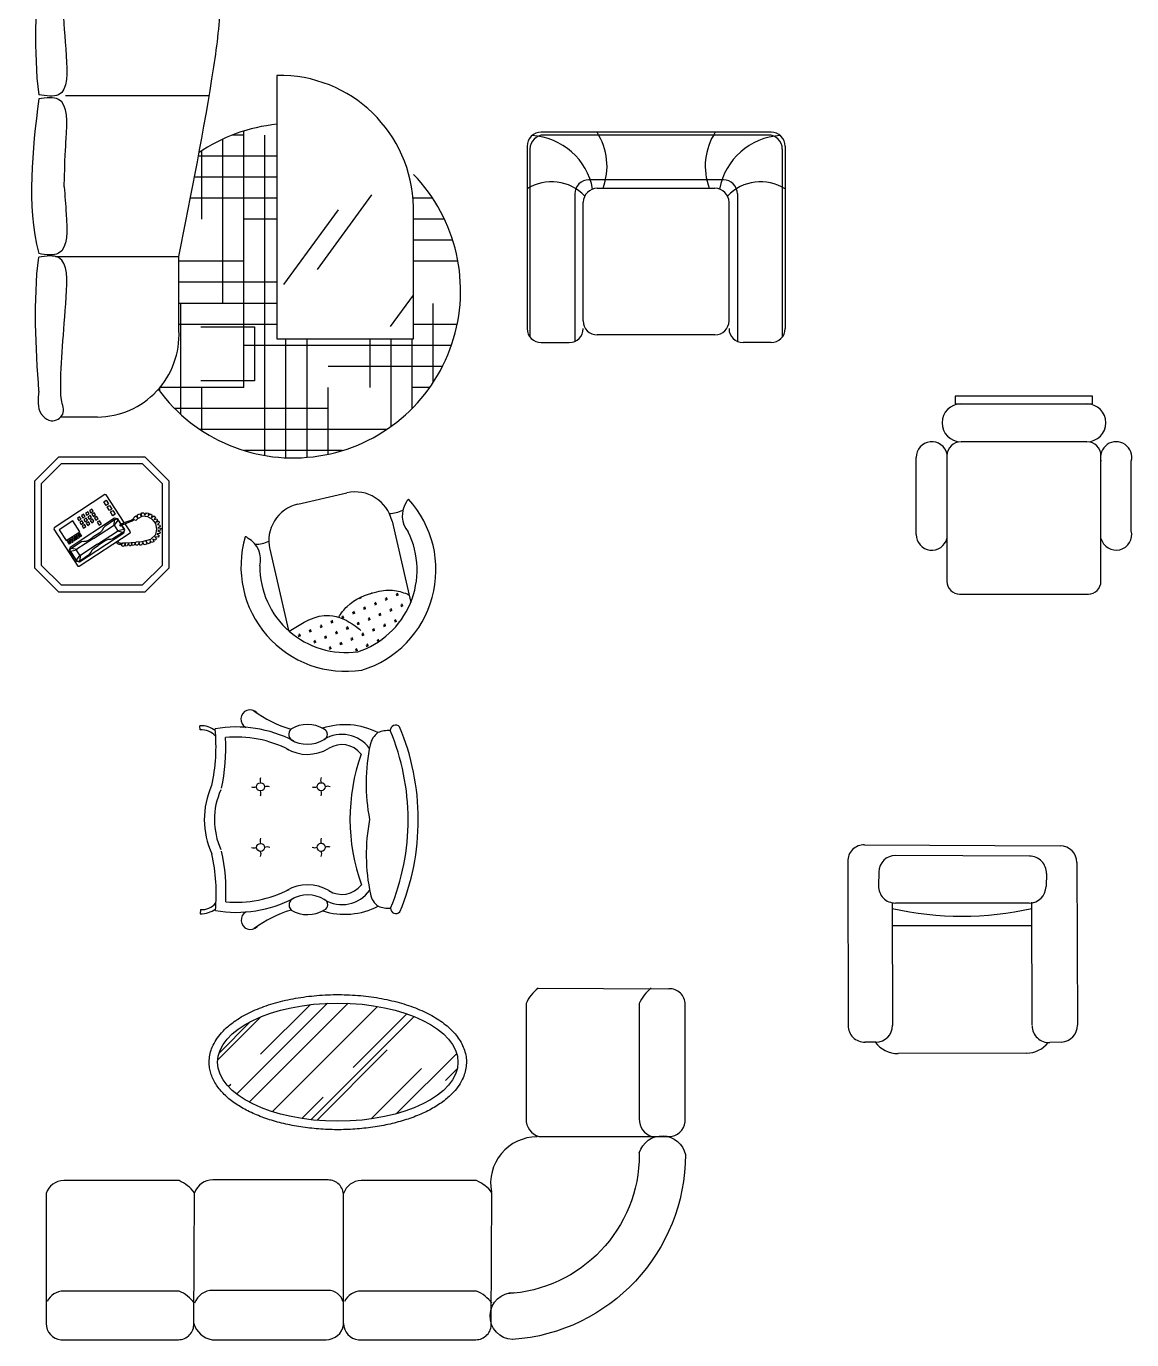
# Model space of a CAD drawing. Header units: inches. Extents: x -0.4 to 42.1, y 14 to 38.8.
# Drawn here: x 28.531 to 32.472, y 27.901 to 32.583 of the extents above; entities that cross this region are included whole.
import ezdxf

# ---------------------------------------------------------------- set-up
doc = ezdxf.new("R2010")
doc.units = ezdxf.units.IN
doc.header["$MEASUREMENT"] = 0
for name, color, linetype in [('02', 2, 'Continuous'), ('1', 1, 'Continuous'), ('4', 4, 'Continuous'), ('8', 8, 'Continuous')]:
    doc.layers.add(name, color=color, linetype=linetype)

msp = doc.modelspace()

# ---------------------------------------------------------------- hatches: boundary and pattern name
at = {"layer": '8'}
h = msp.add_hatch(dxfattribs=at)
h.set_pattern_fill('AR-RROOF', color=256, scale=0.2, angle=45, style=0)
h.set_pattern_definition([(45, (13.24522, 8.1414), (0.1697056, 0.4525483), [3, -0.4, 1, -0.2]), (45, (13.3626, 8.4002), (-0.3295118, 0.046669), [0.6, -0.066, 1.2, -0.15]), (45, (13.19572, 8.33231), (0.64063874, 0.83014336), [1.6, -0.28, 0.8, -0.2])])
edge = h.paths.add_edge_path()
edge.add_ellipse((29.6415, 28.8901), major_axis=(-0.4285, 0), ratio=0.491935, start_angle=0, end_angle=360)

# ---------------------------------------------------------------- linework, layer by layer
at = {"layer": '02'}
for p, q in [((29.4245, 32.4082), (29.4245, 31.4683)), ((29.4412, 32.4082), (29.4245, 32.4082)), ((28.6702, 32.3361), (29.1832, 32.3361)), ((29.2318, 31.5954), (29.2318, 32.181)), ((29.3068, 32.1954), (29.2656, 32.1954)), ((29.3068, 31.2954), (29.3068, 32.2099)), ((29.3818, 31.053), (29.3818, 32.1954)), ((31.1862, 32.2055), (30.3666, 32.2055)), ((31.1762, 32.1955), (30.3766, 32.1955)), ((29.1568, 31.8954), (29.1568, 32.1393)), ((30.3166, 32.1555), (30.3166, 31.5055)), ((30.3266, 32.1455), (30.3266, 31.4755)), ((31.2262, 32.1455), (31.2262, 31.4755)), ((31.2362, 32.1555), (31.2362, 31.5055)), ((29.4245, 32.1204), (29.1449, 32.1204)), ((29.4245, 32.0454), (29.1308, 32.0454)), ((31.0162, 32.0355), (30.5366, 32.0355)), ((30.4866, 31.9855), (30.4866, 31.4597)), ((30.5662, 32.0055), (30.9862, 32.0055)), ((31.0662, 31.9855), (31.0662, 31.4597)), ((29.4245, 31.9704), (29.1163, 31.9704)), ((29.5687, 31.7163), (29.7632, 31.9818)), ((29.9796, 31.9704), (29.9112, 31.9704)), ((29.9112, 31.4683), (29.9112, 31.9382)), ((30.5162, 31.5329), (30.5162, 31.9555)), ((31.0362, 31.5329), (31.0362, 31.9555)), ((29.4245, 31.8954), (29.3068, 31.8954)), ((29.4494, 31.6631), (29.6439, 31.9287)), ((30.022, 31.8954), (29.9112, 31.8954)), ((30.0514, 31.8204), (29.9112, 31.8204)), ((28.6352, 31.7622), (29.0751, 31.7622)), ((29.0751, 31.4982), (29.0751, 31.7622)), ((29.3068, 31.7454), (29.0751, 31.7454)), ((30.0699, 31.7454), (29.9112, 31.7454)), ((29.4245, 31.6704), (29.0751, 31.6704)), ((29.8295, 31.5127), (29.9112, 31.6243)), ((29.4245, 31.5954), (29.0751, 31.5954)), ((29.0818, 31.1996), (29.0818, 31.5954)), ((29.9818, 31.3138), (29.9818, 31.5954)), ((29.4245, 31.5204), (29.0751, 31.5204)), ((30.0671, 31.5204), (29.9112, 31.5204)), ((29.1527, 31.5116), (29.3447, 31.5116)), ((29.3447, 31.5116), (29.3447, 31.3196)), ((29.4245, 31.4683), (29.9112, 31.4683)), ((29.4568, 31.0449), (29.4568, 31.4683)), ((29.5318, 31.0463), (29.5318, 31.4683)), ((29.7568, 31.2954), (29.7568, 31.4683)), ((29.8318, 31.1569), (29.8318, 31.4683)), ((29.9068, 31.2211), (29.9068, 31.4683)), ((30.9862, 31.4829), (30.5662, 31.4829)), ((30.0465, 31.4454), (29.3068, 31.4454)), ((30.3666, 31.4555), (30.4666, 31.4555)), ((31.1862, 31.4555), (31.0862, 31.4555)), ((30.0146, 31.3704), (29.6068, 31.3704)), ((29.0068, 31.282), (29.0068, 31.2949)), ((29.3068, 31.2954), (29.0072, 31.2954)), ((29.3447, 31.3196), (29.1527, 31.3196)), ((29.1568, 31.1415), (29.1568, 31.2954)), ((29.6068, 31.0573), (29.6068, 31.2954)), ((29.9693, 31.2954), (29.9068, 31.2954)), ((28.6539, 31.1902), (28.7848, 31.1902)), ((29.6068, 31.2204), (29.0601, 31.2204)), ((29.8153, 31.1454), (29.151, 31.1454)), ((28.6457, 31.0473), (28.5604, 30.962)), ((28.9552, 31.0473), (28.6457, 31.0473)), ((28.9552, 31.0473), (29.0404, 30.962)), ((29.6576, 31.0704), (29.3086, 31.0704)), ((28.6556, 31.0233), (28.5844, 30.9521)), ((28.9452, 31.0233), (28.6556, 31.0233)), ((28.9452, 31.0233), (29.0164, 30.9521)), ((28.5604, 30.962), (28.5604, 30.6525)), ((29.0404, 30.6525), (29.0404, 30.962)), ((28.5844, 30.9521), (28.5844, 30.6625)), ((29.0164, 30.6625), (29.0164, 30.9521)), ((29.4996, 30.8795), (29.6736, 30.9196)), ((29.8348, 30.8188), (29.9015, 30.5292)), ((29.3988, 30.7184), (29.4655, 30.4288)), ((28.6457, 30.5673), (28.5604, 30.6525)), ((28.6556, 30.5913), (28.5844, 30.6625)), ((28.9452, 30.5913), (29.0164, 30.6625)), ((28.9552, 30.5673), (29.0404, 30.6525)), ((28.6556, 30.5913), (28.9452, 30.5913)), ((28.6457, 30.5673), (28.9552, 30.5673)), ((29.7244, 30.5454), (29.7171, 30.5424)), ((29.7244, 30.5454), (29.721, 30.5468)), ((29.7244, 30.5454), (29.7233, 30.5479)), ((29.7631, 30.5616), (29.7558, 30.5585)), ((29.7631, 30.5616), (29.7615, 30.5622)), ((29.7631, 30.5616), (29.7627, 30.5626)), ((29.818, 30.539), (29.8108, 30.542)), ((29.818, 30.539), (29.8108, 30.536)), ((29.818, 30.539), (29.815, 30.5463)), ((29.8568, 30.5552), (29.8495, 30.5582)), ((29.8568, 30.5552), (29.8495, 30.5521)), ((29.8568, 30.5552), (29.8538, 30.5624)), ((29.7018, 30.4905), (29.6945, 30.4935)), ((29.7018, 30.4905), (29.6945, 30.4874)), ((29.7018, 30.4905), (29.6987, 30.4977)), ((29.7405, 30.5066), (29.7332, 30.5096)), ((29.7405, 30.5066), (29.7333, 30.5036)), ((29.7405, 30.5066), (29.7375, 30.5139)), ((29.7793, 30.5228), (29.772, 30.5258)), ((29.7793, 30.5228), (29.772, 30.5198)), ((29.7793, 30.5228), (29.7763, 30.5301)), ((29.7955, 30.4841), (29.7882, 30.4871)), ((29.7955, 30.4841), (29.7924, 30.4913)), ((29.8342, 30.5002), (29.8269, 30.5032)), ((29.8342, 30.5002), (29.827, 30.4972)), ((29.8342, 30.5002), (29.8312, 30.5075)), ((29.873, 30.5164), (29.8657, 30.5194)), ((29.873, 30.5164), (29.8657, 30.5134)), ((29.873, 30.5164), (29.87, 30.5237)), ((29.5855, 30.4419), (29.5782, 30.4449)), ((29.5855, 30.4419), (29.5782, 30.4389)), ((29.5855, 30.4419), (29.5825, 30.4492)), ((29.6243, 30.4581), (29.617, 30.4611)), ((29.6243, 30.4581), (29.617, 30.4551)), ((29.6243, 30.4581), (29.6212, 30.4654)), ((29.663, 30.4743), (29.6557, 30.4773)), ((29.663, 30.4743), (29.6557, 30.4713)), ((29.663, 30.4743), (29.66, 30.4816)), ((29.6792, 30.4355), (29.6719, 30.4385)), ((29.6792, 30.4355), (29.6762, 30.4428)), ((29.7179, 30.4517), (29.7107, 30.4547)), ((29.7179, 30.4517), (29.7107, 30.4487)), ((29.7179, 30.4517), (29.7149, 30.459)), ((29.7567, 30.4679), (29.7494, 30.4709)), ((29.7567, 30.4679), (29.7494, 30.4649)), ((29.7567, 30.4679), (29.7537, 30.4752)), ((29.7955, 30.4841), (29.7882, 30.481)), ((29.8116, 30.4453), (29.8044, 30.4483)), ((29.8116, 30.4453), (29.8044, 30.4423)), ((29.8116, 30.4453), (29.8086, 30.4526)), ((29.8504, 30.4615), (29.8431, 30.4645)), ((29.8504, 30.4615), (29.8431, 30.4584)), ((29.8504, 30.4615), (29.8474, 30.4688)), ((29.508, 30.4096), (29.5007, 30.4126)), ((29.508, 30.4096), (29.5007, 30.4065)), ((29.508, 30.4096), (29.5049, 30.4168)), ((29.5467, 30.4258), (29.5395, 30.4287)), ((29.5467, 30.4258), (29.5395, 30.4227)), ((29.5467, 30.4258), (29.5437, 30.433)), ((29.5629, 30.387), (29.5599, 30.3943)), ((29.6017, 30.4032), (29.5944, 30.4062)), ((29.6017, 30.4032), (29.5944, 30.4001)), ((29.6017, 30.4032), (29.5986, 30.4104)), ((29.6404, 30.4194), (29.6331, 30.4223)), ((29.6404, 30.4194), (29.6332, 30.4163)), ((29.6404, 30.4194), (29.6374, 30.4266)), ((29.6792, 30.4355), (29.6719, 30.4325)), ((29.6954, 30.3968), (29.6881, 30.3998)), ((29.6954, 30.3968), (29.6881, 30.3937)), ((29.6954, 30.3968), (29.6923, 30.404)), ((29.7341, 30.4129), (29.7268, 30.4159)), ((29.7341, 30.4129), (29.7269, 30.4099)), ((29.7341, 30.4129), (29.7311, 30.4202)), ((29.7729, 30.4291), (29.7656, 30.4321)), ((29.7729, 30.4291), (29.7656, 30.4261)), ((29.7729, 30.4291), (29.7699, 30.4364)), ((29.7886, 30.3906), (29.7818, 30.3934)), ((29.7889, 30.3908), (29.786, 30.3976)), ((29.5629, 30.387), (29.5556, 30.39)), ((29.5629, 30.387), (29.5556, 30.384)), ((29.6178, 30.3644), (29.6106, 30.3674)), ((29.6178, 30.3644), (29.6106, 30.3614)), ((29.6178, 30.3644), (29.6148, 30.3717)), ((29.6566, 30.3806), (29.6493, 30.3836)), ((29.6566, 30.3806), (29.6493, 30.3776)), ((29.6566, 30.3806), (29.6536, 30.3879)), ((29.7115, 30.358), (29.7043, 30.361)), ((29.7115, 30.358), (29.7043, 30.355)), ((29.7115, 30.358), (29.7085, 30.3653)), ((29.7503, 30.3742), (29.743, 30.3772)), ((29.7503, 30.3742), (29.743, 30.3712)), ((29.7503, 30.3742), (29.7473, 30.3815)), ((29.787, 30.3895), (29.7818, 30.3873)), ((29.1508, 30.0749), (29.15, 30.0893)), ((31.5196, 29.6653), (32.2172, 29.6614)), ((31.4593, 29.6052), (31.4607, 29.021)), ((32.1081, 29.6243), (31.6304, 29.6268)), ((32.2768, 29.6016), (32.2787, 29.0219)), ((31.5701, 29.5679), (31.5692, 29.5185)), ((32.1677, 29.5628), (32.1666, 29.516)), ((31.618, 29.4574), (31.6195, 29.0205)), ((32.1066, 29.4574), (31.6292, 29.4574)), ((32.1171, 29.0225), (32.1156, 29.46)), ((29.1519, 29.4338), (29.1511, 29.4194)), ((32.1159, 29.3765), (31.6183, 29.3764)), ((30.3559, 29.154), (30.8222, 29.1516)), ((30.3126, 29.0987), (30.3126, 28.6875)), ((30.7157, 29.0987), (30.7157, 28.6875)), ((30.8799, 28.6778), (30.8799, 29.0963)), ((31.5598, 28.9614), (31.521, 28.9611)), ((32.2214, 28.9618), (32.1797, 28.9599)), ((32.0971, 28.9225), (31.6389, 28.9205)), ((30.3583, 28.6249), (30.8222, 28.6249)), ((29.1283, 27.9582), (29.1307, 28.4245))]:
    msp.add_line(p, q, dxfattribs=at)
for points in [[(30.3522, 28.6238, 0.469502), (30.1892, 28.4274, -1.204519)], [(30.7165, 28.5671, -0.77294), (30.8806, 28.5609, -1)], [(30.7165, 28.5671), (30.7165, 28.5615, -0.399385), (30.2441, 28.0644)], [(30.8806, 28.5609, -0.393715), (30.2648, 27.9013)], [(29.6622, 28.4149, 0.414362), (29.6069, 28.4701), (29.1957, 28.4701, 0.316456), (29.1307, 28.4245, 0.132391), (29.0754, 28.4677), (28.6642, 28.4677, 0.326313), (28.6017, 28.4221), (28.6017, 27.9582, 0.389129), (28.6546, 27.9005), (29.073, 27.9005, 0.426582), (29.1283, 27.9582, 0.287811), (29.1932, 27.9005), (29.5997, 27.9005, 0.366167), (29.6622, 27.9534), (29.6621, 28.4221)], [(30.1911, 28.4245, 0.132391), (30.1358, 28.4677), (29.7246, 28.4677, 0.326313), (29.6621, 28.4221)], [(29.6069, 28.0764), (29.1957, 28.0764, 0.316456), (29.1307, 28.0307, 0.132391), (29.0754, 28.074), (28.6642, 28.074, 0.287096), (28.6052, 28.037)], [(29.6598, 28.037, 0.331063), (29.6069, 28.0764)], [(30.1911, 28.0307, 0.132391), (30.1358, 28.074), (29.7246, 28.074, 0.287096), (29.6656, 28.037)], [(30.2651, 27.9013, -1), (30.271, 28.0689, 1)], [(29.6621, 27.9582, 0.389129), (29.715, 27.9005), (30.1334, 27.9005, 0.426582), (30.1887, 27.9582, 0.287811)]]:
    msp.add_lwpolyline(points, format="xyb", dxfattribs=at)
msp.add_lwpolyline([(30.1887, 27.9582), (30.1911, 28.4245)], dxfattribs=at)
for centre in [(29.366, 29.8717), (29.582, 29.8721), (29.3663, 29.6557), (29.5823, 29.6561)]:
    msp.add_circle(centre, 0.0144, dxfattribs=at)
for centre, radius, start, end in [((29.4329, 31.9299), 0.4784, 1.0012, 91.0012), ((29.4831, 31.6404), 0.5961, 95.6437, 124.4828), ((30.3666, 32.1555), 0.05, 90, 180), ((30.3766, 32.1455), 0.05, 90, 180), ((30.3215, 31.9614), 0.2321, 10.2342, 86.9702), ((30.3776, 32.0843), 0.2237, 339.3884, 32.8144), ((31.1752, 32.0843), 0.2237, 147.1856, 200.6116), ((31.2313, 31.9614), 0.2321, 93.0298, 169.7658), ((31.1762, 32.1455), 0.05, 0, 90), ((31.1862, 32.1555), 0.05, 0, 90), ((29.4831, 31.6404), 0.5961, 216.1297, 44.1068), ((30.5366, 31.9855), 0.05, 90, 180), ((31.0162, 31.9855), 0.05, 0, 90), ((30.4037, 31.8666), 0.1623, 43.2933, 122.4893), ((30.5666, 31.9555), 0.05, 90, 180), ((30.9862, 31.9555), 0.05, 0, 90), ((31.149, 31.8666), 0.1623, 57.5107, 136.7067), ((30.5662, 31.5329), 0.05, 180, 270), ((30.9862, 31.5329), 0.05, 270, 0), ((28.7821, 31.4835), 0.2934, 270.5178, 2.8622), ((30.3666, 31.5055), 0.05, 180, 270), ((30.4666, 31.5055), 0.05, 270, 0), ((31.0862, 31.5055), 0.05, 180, 270), ((31.1862, 31.5055), 0.05, 270, 0), ((29.7038, 30.7886), 0.1344, 12.9718, 102.9718), ((29.5297, 30.7485), 0.1344, 102.9718, 192.9718), ((29.6175, 30.6451), 0.3739, 287.1092, 42.4352), ((29.9577, 30.838), 0.0866, 145.0993, 221.2909), ((29.9053, 30.8819), 0.0195, 127.1957, 162.9807), ((29.8219, 30.9664), 0.1203, 271.5899, 295.3031), ((29.6175, 30.6451), 0.3067, 288.0178, 26.2619), ((29.6701, 30.6573), 0.3739, 163.5084, 278.8345), ((29.3077, 30.7443), 0.0195, 42.9629, 78.7479), ((29.2798, 30.6819), 0.0866, 344.6527, 60.8443), ((29.3458, 30.8567), 0.1203, 270.6405, 294.3538), ((29.6701, 30.6573), 0.3067, 179.6817, 277.9259), ((29.3287, 30.1131), 0.033, 42.8936, 242.9231), ((29.5911, 30.4765), 0.416, 233.2765, 253.633), ((29.1546, 30.0079), 0.0815, 52.1583, 93.2399), ((29.1546, 30.0079), 0.0671, 41.4046, 93.2399), ((28.555, 30.0157), 0.6523, 347.6241, 5.5149), ((29.2802, 29.6408), 0.4442, 62.7301, 99.8374), ((29.492, 30.0596), 0.0253, 135.4972, 251.111), ((29.533, 29.9806), 0.1134, 58.4072, 121.4091), ((29.6665, 29.8326), 0.2606, 63.0564, 107.8445), ((29.5848, 30.0587), 0.0199, 292.7493, 67.4457), ((29.8275, 30.0071), 0.072, 126.5991, 168.1169), ((29.8211, 29.9777), 0.0945, 85.4975, 112.7683), ((29.8478, 30.0724), 0.0192, 42.6016, 181.2683), ((29.0768, 29.7565), 0.8153, 359.9378, 22.7661), ((29.0769, 29.7565), 0.8512, 359.9443, 22.7324), ((28.5565, 30.0091), 0.6855, 347.9791, 3.1749), ((29.2802, 29.6408), 0.4082, 62.7301, 95.5324), ((29.5327, 30.1369), 0.1134, 238.7858, 301.7877), ((29.6561, 29.9375), 0.1209, 35.6967, 121.7433), ((29.6561, 29.9363), 0.0861, 37.1005, 123.3821), ((30.4179, 29.8829), 0.6754, 168.1169, 190.88), ((29.5327, 30.1359), 0.1484, 239.9511, 300.6076), ((30.3799, 29.7564), 0.6949, 160.5143, 199.6807), ((29.4597, 29.7549), 0.2941, 155.6889, 204.5061), ((29.3898, 29.8951), 0.0255, 159.4126, 200.7823), ((29.6058, 29.8955), 0.0255, 159.4126, 200.7823), ((29.4597, 29.7549), 0.2581, 155.6889, 204.5061), ((29.3425, 29.8955), 0.0255, 249.4126, 290.7823), ((29.3422, 29.8482), 0.0255, 339.4126, 20.7823), ((29.3894, 29.8479), 0.0255, 69.4126, 110.7823), ((29.5585, 29.8959), 0.0255, 249.4126, 290.7823), ((29.5582, 29.8486), 0.0255, 339.4126, 20.7823), ((29.6054, 29.8483), 0.0255, 69.4126, 110.7823), ((30.4183, 29.6302), 0.6754, 169.3149, 192.078), ((29.0768, 29.752), 0.8153, 337.4289, 0.2571), ((29.0769, 29.7519), 0.8512, 337.4626, 0.2506), ((29.6061, 29.6795), 0.0255, 159.4126, 200.7823), ((28.5573, 29.4976), 0.6855, 357.02, 12.2158), ((29.3429, 29.6795), 0.0255, 249.4126, 290.7823), ((29.3901, 29.6791), 0.0255, 159.4126, 200.7823), ((29.3425, 29.6322), 0.0255, 339.4126, 20.7823), ((29.3898, 29.6319), 0.0255, 69.4126, 110.7823), ((29.5589, 29.6799), 0.0255, 249.4126, 290.7823), ((29.5585, 29.6326), 0.0255, 339.4126, 20.7823), ((29.6058, 29.6323), 0.0255, 69.4126, 110.7823), ((31.5193, 29.6053), 0.06, 89.6806, 180.1355), ((32.2168, 29.6014), 0.06, 0.1894, 89.6806), ((28.5559, 29.4909), 0.6523, 354.68, 12.5708), ((31.6301, 29.5668), 0.06, 89.6983, 178.945), ((32.1077, 29.5643), 0.06, 358.6273, 89.6983), ((29.2799, 29.8684), 0.4082, 264.6625, 297.4649), ((29.534, 29.3741), 0.1484, 59.5873, 120.2438), ((29.6567, 29.5729), 0.1209, 238.4517, 324.4983), ((29.6567, 29.5741), 0.0861, 236.8128, 323.0944), ((31.6292, 29.5174), 0.06, 178.945, 270.0062), ((32.1066, 29.5174), 0.06, 270.0062, 358.6273), ((29.1555, 29.5008), 0.0671, 266.955, 318.7904), ((29.2799, 29.8684), 0.4442, 260.3576, 297.4649), ((29.493, 29.4503), 0.0253, 109.0839, 224.6977), ((29.534, 29.3731), 0.1134, 58.4072, 121.4091), ((29.5858, 29.4514), 0.0199, 292.7493, 67.4457), ((29.8283, 29.5039), 0.072, 192.078, 233.5958), ((29.1555, 29.5008), 0.0815, 266.955, 308.0366), ((29.3299, 29.3962), 0.033, 117.2719, 317.3013), ((29.5936, 29.0337), 0.416, 106.5619, 126.9184), ((29.5338, 29.5294), 0.1134, 238.7858, 301.7877), ((29.6667, 29.6779), 0.2606, 252.3504, 297.1386), ((29.8219, 29.5332), 0.0945, 247.4266, 274.6974), ((29.8488, 29.4387), 0.0192, 178.9267, 317.5933), ((31.8659, 30.5431), 1.1326, 257.363, 282.7437), ((30.4369, 29.0461), 0.1349, 126.8838, 157.0502), ((30.8399, 29.0461), 0.1349, 126.8838, 157.0502), ((30.8245, 29.0963), 0.0554, 0, 92.4088), ((31.5207, 29.0211), 0.06, 180.1355, 270.3481), ((31.5595, 29.0213), 0.06, 270.3481, 0.1907), ((32.1771, 29.0199), 0.06, 180.1873, 272.5326), ((32.2187, 29.0217), 0.06, 272.5326, 0.1894), ((31.6384, 29.0205), 0.1, 216.2551, 270.2505), ((32.0966, 29.0225), 0.1, 270.2505, 321.2675), ((30.3783, 28.6875), 0.0656, 180, 252.2888), ((30.7813, 28.6875), 0.0656, 180, 252.2888), ((30.8222, 28.6828), 0.0579, 270, 355.0498)]:
    msp.add_arc(centre, radius, start, end, dxfattribs=at)
msp.add_ellipse((29.6415, 28.8901), major_axis=(-0.4285, 0), ratio=0.491935, dxfattribs=at)
for points, knots in [([(28.5758, 32.8138), (28.5725, 32.8433), (28.5689, 32.8764), (28.5953, 32.9089), (28.6223, 32.9286), (28.6755, 32.8983), (28.6544, 32.8506), (28.652, 32.7119), (28.6691, 32.5749), (28.6821, 32.3226), (28.602, 32.335), (28.5751, 32.3392)], [0, 0, 0, 0, 92.670974, 103.748182, 142.105777, 196.091567, 254.638344, 292.204362, 673.081471, 833.141258, 913.85794, 913.85794, 913.85794, 913.85794]), ([(29.0751, 31.7622), (29.12, 31.9874), (29.1805, 32.2916), (29.2299, 32.6491), (29.2071, 32.8312), (29.1142, 32.8997), (29.0751, 32.9062)], [0, 0, 0, 0, 781.631546, 1055.940296, 1234.279678, 1382.5964, 1382.5964, 1382.5964, 1382.5964]), ([(28.6662, 32.0103), (28.6686, 32.1161), (28.675, 32.2001), (28.6821, 32.3376), (28.602, 32.328), (28.5751, 32.3239)], [574.946513, 574.946513, 574.946513, 574.946513, 673.081471, 833.141258, 913.85794, 913.85794, 913.85794, 913.85794]), ([(28.6662, 32.0103), (28.6686, 31.9803), (28.675, 31.8963), (28.6821, 31.7588), (28.602, 31.7684), (28.5751, 31.7725)], [574.946513, 574.946513, 574.946513, 574.946513, 673.081471, 833.141258, 913.85794, 913.85794, 913.85794, 913.85794]), ([(28.5758, 31.2826), (28.5725, 31.253), (28.5689, 31.22), (28.5953, 31.1875), (28.6223, 31.1678), (28.6755, 31.1981), (28.6544, 31.2458), (28.652, 31.3844), (28.6691, 31.5215), (28.6821, 31.7738), (28.602, 31.7642), (28.5751, 31.76)], [0, 0, 0, 0, 92.670974, 103.748182, 142.105777, 196.091567, 254.638344, 292.204362, 673.081471, 833.141258, 913.85794, 913.85794, 913.85794, 913.85794]), ([(29.6448, 30.4763), (29.6536, 30.4903), (29.6862, 30.5353), (29.7621, 30.5671), (29.8415, 30.5767), (29.8784, 30.5635), (29.8951, 30.5567)], [41.243065, 41.243065, 41.243065, 41.243065, 99.568285, 240.52039, 316.272304, 379.77042, 379.77042, 379.77042, 379.77042]), ([(29.1831, 28.8901), (29.1831, 28.8834), (29.1836, 28.8767), (29.1856, 28.8635), (29.187, 28.8569), (29.191, 28.844), (29.1934, 28.8376), (29.1991, 28.8251), (29.2024, 28.819), (29.2098, 28.807), (29.2138, 28.8012), (29.2272, 28.7843), (29.2375, 28.7736), (29.2608, 28.7534), (29.2737, 28.7439), (29.3018, 28.7262), (29.317, 28.7179), (29.3495, 28.7027), (29.3667, 28.6958), (29.4028, 28.6833), (29.4217, 28.6777), (29.4608, 28.668), (29.481, 28.6638), (29.5224, 28.6571), (29.5435, 28.6545), (29.5863, 28.6508), (29.608, 28.6497), (29.6514, 28.6491), (29.6731, 28.6496), (29.7162, 28.6522), (29.7376, 28.6542), (29.7796, 28.6599), (29.8002, 28.6635), (29.8402, 28.6721), (29.8596, 28.6772), (29.8969, 28.6887), (29.9148, 28.6952), (29.9486, 28.7094), (29.9646, 28.7172), (29.9944, 28.734), (30.0081, 28.7431), (30.0332, 28.7624), (30.0445, 28.7726), (30.0617, 28.7913), (30.0681, 28.7995), (30.0794, 28.8166), (30.0843, 28.8254), (30.0914, 28.8418), (30.0939, 28.8494), (30.0978, 28.8647), (30.099, 28.8725), (30.1002, 28.8882), (30.1001, 28.896), (30.0985, 28.9117), (30.097, 28.9194), (30.0927, 28.9347), (30.0899, 28.9422), (30.0831, 28.9568), (30.0791, 28.9639), (30.0701, 28.9778), (30.065, 28.9845), (30.0539, 28.9976), (30.0479, 29.0039), (30.0281, 29.0224), (30.0129, 29.034), (29.9792, 29.0553), (29.9608, 29.0651), (29.921, 29.0828), (29.8997, 29.0907), (29.8549, 29.1044), (29.8313, 29.1103), (29.7827, 29.1199), (29.7576, 29.1237), (29.7065, 29.1289), (29.6805, 29.1304), (29.6284, 29.1312), (29.6023, 29.1304), (29.5508, 29.1266), (29.5253, 29.1236), (29.4757, 29.1155), (29.4515, 29.1103), (29.4053, 29.0979), (29.3832, 29.0906), (29.3416, 29.0742), (29.3221, 29.0651), (29.2863, 29.0449), (29.27, 29.0339), (29.245, 29.0135), (29.2354, 29.0044), (29.2198, 28.987), (29.2135, 28.9787), (29.2024, 28.9616), (29.1977, 28.9527), (29.1909, 28.9362), (29.1884, 28.9287), (29.1849, 28.9134), (29.1837, 28.9056), (29.1831, 28.8952), (29.1831, 28.8927), (29.1831, 28.8901)], [0, 0, 0, 0, 0.073796, 0.073796, 0.147593, 0.147593, 0.221389, 0.221389, 0.295185, 0.295185, 0.368981, 0.368981, 0.51587, 0.51587, 0.66276, 0.66276, 0.809649, 0.809649, 0.956538, 0.956538, 1.103427, 1.103427, 1.250316, 1.250316, 1.397205, 1.397205, 1.544095, 1.544095, 1.690984, 1.690984, 1.837873, 1.837873, 1.984762, 1.984762, 2.131651, 2.131651, 2.27854, 2.27854, 2.42543, 2.42543, 2.572319, 2.572319, 2.719208, 2.719208, 2.825806, 2.825806, 2.932405, 2.932405, 3.019007, 3.019007, 3.10561, 3.10561, 3.192212, 3.192212, 3.278815, 3.278815, 3.365418, 3.365418, 3.45202, 3.45202, 3.538623, 3.538623, 3.625226, 3.625226, 3.801545, 3.801545, 3.977864, 3.977864, 4.154183, 4.154183, 4.330502, 4.330502, 4.506821, 4.506821, 4.683141, 4.683141, 4.85946, 4.85946, 5.035779, 5.035779, 5.212098, 5.212098, 5.388417, 5.388417, 5.564736, 5.564736, 5.741055, 5.741055, 5.868923, 5.868923, 5.975728, 5.975728, 6.082533, 6.082533, 6.168721, 6.168721, 6.254909, 6.254909, 6.283185, 6.283185, 6.283185, 6.283185])]:
    msp.add_open_spline(points, degree=3, knots=knots, dxfattribs=at)
for points in [[(28.5758, 32.8138), (28.5657, 32.6549), (28.5556, 32.496), (28.5751, 32.3392)], [(28.5751, 32.3239), (28.553, 32.1374), (28.5309, 31.9508), (28.5751, 31.7725)], [(28.5758, 31.2826), (28.5657, 31.4415), (28.5556, 31.6004), (28.5751, 31.76)]]:
    msp.add_open_spline(points, degree=3, dxfattribs=at)
msp.add_spline([(29.4681, 30.4265), (29.6115, 30.483), (29.7037, 30.4452), (29.724, 30.4291)], degree=3, dxfattribs=at)
at = {"layer": '1'}
for p, q in [((28.8114, 30.9136), (28.6298, 30.7948)), ((28.8158, 30.9127), (28.8114, 30.9136)), ((28.8803, 30.8141), (28.8158, 30.9127)), ((28.7643, 30.8621), (28.7564, 30.8569)), ((28.7695, 30.8542), (28.7643, 30.8621)), ((28.8073, 30.8883), (28.8152, 30.8935)), ((28.8159, 30.8752), (28.8073, 30.8883)), ((28.8152, 30.8935), (28.8238, 30.8803)), ((28.8238, 30.8803), (28.8159, 30.8752)), ((28.8193, 30.8699), (28.8272, 30.8751)), ((28.8279, 30.8568), (28.8193, 30.8699)), ((28.8272, 30.8751), (28.8358, 30.8619)), ((28.8358, 30.8619), (28.8279, 30.8568)), ((28.6963, 30.8195), (28.6476, 30.7876)), ((28.846, 30.8291), (28.6868, 30.7249)), ((28.7213, 30.7813), (28.6963, 30.8195)), ((28.7209, 30.8337), (28.713, 30.8285)), ((28.713, 30.8285), (28.7181, 30.8206)), ((28.7181, 30.8206), (28.726, 30.8258)), ((28.726, 30.8258), (28.7209, 30.8337)), ((28.7295, 30.8205), (28.7216, 30.8154)), ((28.7216, 30.8154), (28.7268, 30.8075)), ((28.7268, 30.8075), (28.7346, 30.8126)), ((28.7353, 30.8432), (28.7274, 30.838)), ((28.7274, 30.838), (28.7326, 30.8301)), ((28.7346, 30.8126), (28.7295, 30.8205)), ((28.7326, 30.8301), (28.7405, 30.8353)), ((28.7405, 30.8353), (28.7353, 30.8432)), ((28.744, 30.83), (28.7361, 30.8248)), ((28.7361, 30.8248), (28.7412, 30.8169)), ((28.7412, 30.8169), (28.7491, 30.8221)), ((28.7498, 30.8526), (28.7419, 30.8475)), ((28.7419, 30.8475), (28.7471, 30.8396)), ((28.7491, 30.8221), (28.744, 30.83)), ((28.7526, 30.8168), (28.7447, 30.8117)), ((28.7471, 30.8396), (28.755, 30.8447)), ((28.755, 30.8447), (28.7498, 30.8526)), ((28.7584, 30.8395), (28.7505, 30.8343)), ((28.7505, 30.8343), (28.7557, 30.8264)), ((28.7577, 30.8089), (28.7526, 30.8168)), ((28.7557, 30.8264), (28.7636, 30.8316)), ((28.7564, 30.8569), (28.7616, 30.849)), ((28.7636, 30.8316), (28.7584, 30.8395)), ((28.767, 30.8263), (28.7591, 30.8211)), ((28.7591, 30.8211), (28.7643, 30.8132)), ((28.7616, 30.849), (28.7695, 30.8542)), ((28.7643, 30.8132), (28.7722, 30.8184)), ((28.7729, 30.8489), (28.765, 30.8438)), ((28.765, 30.8438), (28.7702, 30.8359)), ((28.7722, 30.8184), (28.767, 30.8263)), ((28.7702, 30.8359), (28.7781, 30.841)), ((28.7781, 30.841), (28.7729, 30.8489)), ((28.7815, 30.8358), (28.7736, 30.8306)), ((28.7736, 30.8306), (28.7788, 30.8227)), ((28.7788, 30.8227), (28.7867, 30.8279)), ((28.7867, 30.8279), (28.7815, 30.8358)), ((28.7919, 30.82), (28.784, 30.8148)), ((28.784, 30.8148), (28.7908, 30.8043)), ((28.7987, 30.8095), (28.7919, 30.82)), ((28.846, 30.8234), (28.8104, 30.8002)), ((28.8314, 30.8515), (28.8393, 30.8567)), ((28.84, 30.8383), (28.8314, 30.8515)), ((28.8393, 30.8567), (28.8479, 30.8435)), ((28.8479, 30.8435), (28.84, 30.8383)), ((28.846, 30.8234), (28.8419, 30.8039)), ((28.8454, 30.8043), (28.8582, 30.822)), ((28.8569, 30.8268), (28.846, 30.8291)), ((28.8521, 30.8256), (28.846, 30.8234)), ((28.8582, 30.822), (28.8521, 30.8256)), ((28.869, 30.8083), (28.8569, 30.8268)), ((28.8582, 30.822), (28.8677, 30.8075)), ((28.8637, 30.805), (28.8752, 30.8122)), ((28.8752, 30.8122), (28.8906, 30.8177)), ((28.9017, 30.8159), (28.8871, 30.8109)), ((28.8906, 30.8177), (28.9052, 30.8227)), ((28.9086, 30.8193), (28.9017, 30.8159)), ((28.9052, 30.8227), (28.912, 30.8275)), ((28.9154, 30.8241), (28.9086, 30.8193)), ((28.912, 30.8275), (28.9141, 30.8278)), ((28.9141, 30.8278), (28.9151, 30.8326)), ((28.9151, 30.8326), (28.9211, 30.8374)), ((28.922, 30.8215), (28.9154, 30.8241)), ((28.9211, 30.8374), (28.9275, 30.8305)), ((28.9274, 30.8266), (28.922, 30.8215)), ((28.9272, 30.8409), (28.9347, 30.8451)), ((28.9275, 30.8305), (28.9272, 30.8409)), ((28.9451, 30.8363), (28.9274, 30.8266)), ((28.9347, 30.8451), (28.9411, 30.8371)), ((28.9411, 30.8371), (28.9421, 30.8484)), ((28.9421, 30.8484), (28.9505, 30.8489)), ((28.9645, 30.8345), (28.9451, 30.8363)), ((28.9505, 30.8489), (28.9541, 30.8399)), ((28.9541, 30.8399), (28.9591, 30.8485)), ((28.9591, 30.8485), (28.9665, 30.8477)), ((28.9812, 30.8253), (28.9645, 30.8345)), ((28.9665, 30.8477), (28.966, 30.8386)), ((28.966, 30.8386), (28.9725, 30.8444)), ((28.9725, 30.8444), (28.979, 30.8414)), ((28.979, 30.8414), (28.9779, 30.8315)), ((28.9779, 30.8315), (28.9862, 30.8381)), ((28.993, 30.8102), (28.9812, 30.8253)), ((28.9862, 30.8381), (28.9914, 30.8335)), ((28.9914, 30.8335), (28.9865, 30.8253)), ((28.9865, 30.8253), (28.9958, 30.8269)), ((28.9993, 30.8227), (28.9928, 30.8158)), ((28.9928, 30.8158), (29.0032, 30.8184)), ((28.9958, 30.8269), (28.9993, 30.8227)), ((29.0052, 30.8125), (28.9982, 30.8075)), ((29.0032, 30.8184), (29.0052, 30.8125)), ((28.6298, 30.7948), (28.6289, 30.7904)), ((28.6289, 30.7904), (28.715, 30.6588)), ((28.6476, 30.7876), (28.6726, 30.7495)), ((28.6726, 30.7495), (28.7213, 30.7813)), ((28.7015, 30.7627), (28.7055, 30.7653)), ((28.7055, 30.7653), (28.7123, 30.7548)), ((28.7094, 30.7679), (28.7133, 30.7705)), ((28.7163, 30.7574), (28.7094, 30.7679)), ((28.7133, 30.7705), (28.7202, 30.76)), ((28.7173, 30.7731), (28.7212, 30.7757)), ((28.7242, 30.7625), (28.7173, 30.7731)), ((28.7194, 30.6579), (28.901, 30.7767)), ((28.7204, 30.6736), (28.8783, 30.7769)), ((28.7212, 30.7757), (28.7281, 30.7651)), ((28.7281, 30.7651), (28.7242, 30.7625)), ((28.7381, 30.8074), (28.7302, 30.8022)), ((28.7302, 30.8022), (28.7354, 30.7943)), ((28.7354, 30.7943), (28.7433, 30.7995)), ((28.7433, 30.7995), (28.7381, 30.8074)), ((28.7447, 30.8117), (28.7498, 30.8038)), ((28.7498, 30.8038), (28.7577, 30.8089)), ((28.7932, 30.7777), (28.7682, 30.7613)), ((28.7708, 30.7573), (28.8419, 30.8039)), ((28.7846, 30.7363), (28.8557, 30.7828)), ((28.7908, 30.8043), (28.7987, 30.8095)), ((28.8016, 30.785), (28.7932, 30.7777)), ((28.8056, 30.7933), (28.8016, 30.785)), ((28.8104, 30.8002), (28.8056, 30.7933)), ((28.8753, 30.7787), (28.8397, 30.7555)), ((28.8419, 30.8039), (28.8454, 30.8043)), ((28.8574, 30.7858), (28.8454, 30.8043)), ((28.8557, 30.7828), (28.8574, 30.7858)), ((28.8753, 30.7787), (28.8557, 30.7828)), ((28.8574, 30.7858), (28.8788, 30.7905)), ((28.8663, 30.801), (28.8637, 30.805)), ((28.8773, 30.8072), (28.8663, 30.801)), ((28.8704, 30.8033), (28.8788, 30.7905)), ((28.8819, 30.7887), (28.8718, 30.8041)), ((28.8797, 30.7835), (28.8753, 30.7787)), ((28.8871, 30.8109), (28.8773, 30.8072)), ((28.8783, 30.7769), (28.8819, 30.7887)), ((28.8788, 30.7905), (28.8797, 30.7835)), ((28.9019, 30.7811), (28.8833, 30.8095)), ((28.901, 30.7767), (28.9019, 30.7811)), ((28.9751, 30.7544), (28.9926, 30.7712)), ((28.9926, 30.7712), (28.9964, 30.7904)), ((28.9964, 30.7904), (28.993, 30.8102)), ((29.0071, 30.7746), (28.9975, 30.7736)), ((28.9975, 30.7736), (29.005, 30.7674)), ((28.9982, 30.8075), (29.0075, 30.8049)), ((29.0082, 30.7992), (28.9996, 30.7948)), ((28.9996, 30.7948), (29.0102, 30.7937)), ((29.0093, 30.787), (29, 30.7855)), ((29, 30.7855), (29.0081, 30.7801)), ((29.005, 30.7674), (29.001, 30.7618)), ((29.0081, 30.7801), (29.0071, 30.7746)), ((29.0075, 30.8049), (29.0082, 30.7992)), ((29.0102, 30.7937), (29.0093, 30.787)), ((28.6778, 30.7472), (28.6818, 30.7498)), ((28.6847, 30.7367), (28.6778, 30.7472)), ((28.6818, 30.7498), (28.6887, 30.7393)), ((28.6868, 30.7249), (28.6837, 30.7153)), ((28.6887, 30.7393), (28.6847, 30.7367)), ((28.6857, 30.7524), (28.6897, 30.755)), ((28.6926, 30.7419), (28.6857, 30.7524)), ((28.6876, 30.7179), (28.692, 30.7227)), ((28.6897, 30.755), (28.6966, 30.7445)), ((28.692, 30.7227), (28.7275, 30.7459)), ((28.692, 30.7227), (28.7116, 30.7186)), ((28.6966, 30.7445), (28.6926, 30.7419)), ((28.6936, 30.7576), (28.6976, 30.7602)), ((28.7005, 30.747), (28.6936, 30.7576)), ((28.6976, 30.7602), (28.7044, 30.7496)), ((28.7044, 30.7496), (28.7005, 30.747)), ((28.7084, 30.7522), (28.7015, 30.7627)), ((28.7123, 30.7548), (28.7084, 30.7522)), ((28.7116, 30.7186), (28.7098, 30.7156)), ((28.7708, 30.7573), (28.7116, 30.7186)), ((28.7202, 30.76), (28.7163, 30.7574)), ((28.7846, 30.7363), (28.7254, 30.6975)), ((28.7275, 30.7459), (28.7358, 30.7476)), ((28.7358, 30.7476), (28.745, 30.748)), ((28.745, 30.748), (28.7551, 30.7527)), ((28.7551, 30.7527), (28.7682, 30.7613)), ((28.7657, 30.7164), (28.774, 30.7237)), ((28.774, 30.7237), (28.7872, 30.7323)), ((28.8122, 30.7487), (28.7872, 30.7323)), ((28.8223, 30.7534), (28.8122, 30.7487)), ((28.8314, 30.7538), (28.8223, 30.7534)), ((28.8397, 30.7555), (28.8314, 30.7538)), ((28.8578, 30.7381), (28.8523, 30.7449)), ((28.8562, 30.7475), (28.8605, 30.7433)), ((28.8618, 30.7361), (28.8578, 30.7381)), ((28.8605, 30.7433), (28.8646, 30.7418)), ((28.8693, 30.7357), (28.8618, 30.7361)), ((28.8646, 30.7418), (28.8692, 30.7399)), ((28.8692, 30.7399), (28.8719, 30.7393)), ((28.8727, 30.7311), (28.8693, 30.7357)), ((28.8719, 30.7393), (28.8736, 30.7367)), ((28.8754, 30.7287), (28.8727, 30.7311)), ((28.8736, 30.7367), (28.8742, 30.7416)), ((28.8742, 30.7416), (28.8853, 30.742)), ((28.879, 30.7295), (28.8754, 30.7287)), ((28.8832, 30.7383), (28.879, 30.7295)), ((28.8856, 30.73), (28.8832, 30.7383)), ((28.8853, 30.742), (28.9053, 30.7429)), ((28.891, 30.7305), (28.8856, 30.73)), ((28.8959, 30.7398), (28.891, 30.7305)), ((28.8986, 30.7305), (28.8959, 30.7398)), ((28.9042, 30.7312), (28.8986, 30.7305)), ((28.9067, 30.7408), (28.9042, 30.7312)), ((28.9053, 30.7429), (28.9199, 30.7445)), ((28.9082, 30.7315), (28.9067, 30.7408)), ((28.9158, 30.7327), (28.9082, 30.7315)), ((28.9188, 30.7415), (28.9158, 30.7327)), ((28.9211, 30.7327), (28.9188, 30.7415)), ((28.9199, 30.7445), (28.9216, 30.743)), ((28.9286, 30.7335), (28.9211, 30.7327)), ((28.9216, 30.743), (28.9232, 30.7452)), ((28.9232, 30.7452), (28.9443, 30.7468)), ((28.9332, 30.7422), (28.9286, 30.7335)), ((28.9359, 30.7333), (28.9332, 30.7422)), ((28.9421, 30.7332), (28.9359, 30.7333)), ((28.9467, 30.743), (28.9421, 30.7332)), ((28.9443, 30.7468), (28.9751, 30.7544)), ((28.9511, 30.7345), (28.9467, 30.743)), ((28.9607, 30.7373), (28.9511, 30.7345)), ((28.9586, 30.747), (28.9607, 30.7373)), ((28.9639, 30.7383), (28.9586, 30.747)), ((28.9712, 30.7404), (28.9639, 30.7383)), ((28.9729, 30.7495), (28.9712, 30.7404)), ((28.9776, 30.7423), (28.9729, 30.7495)), ((28.9852, 30.7454), (28.9776, 30.7423)), ((28.9822, 30.7552), (28.9852, 30.7454)), ((28.9907, 30.7509), (28.9822, 30.7552)), ((28.9896, 30.7635), (28.9953, 30.7554)), ((29.001, 30.7618), (28.9896, 30.7635)), ((28.9953, 30.7554), (28.9907, 30.7509)), ((28.6837, 30.7153), (28.7095, 30.6759)), ((28.6884, 30.7109), (28.6876, 30.7179)), ((28.7098, 30.7156), (28.6884, 30.7109)), ((28.6884, 30.7109), (28.7091, 30.6794)), ((28.7219, 30.6971), (28.7091, 30.6794)), ((28.7091, 30.6794), (28.7152, 30.6758)), ((28.7095, 30.6759), (28.7204, 30.6736)), ((28.7219, 30.6971), (28.7098, 30.7156)), ((28.7152, 30.6758), (28.7213, 30.6779)), ((28.7213, 30.6779), (28.7568, 30.7012)), ((28.7213, 30.6779), (28.7254, 30.6975)), ((28.7254, 30.6975), (28.7219, 30.6971)), ((28.7568, 30.7012), (28.7617, 30.7081)), ((28.7617, 30.7081), (28.7657, 30.7164)), ((28.715, 30.6588), (28.7194, 30.6579))]:
    msp.add_line(p, q, dxfattribs=at)
at = {"layer": '4'}
for p, q in [((32.3123, 31.102), (31.8633, 31.102)), ((31.7036, 30.7711), (31.7036, 31.0463)), ((31.8133, 31.052), (31.8133, 30.604)), ((32.3623, 30.604), (32.3623, 31.052)), ((32.4703, 30.7846), (32.4703, 31.0328)), ((31.8583, 30.559), (32.3173, 30.559))]:
    msp.add_line(p, q, dxfattribs=at)
msp.add_lwpolyline([(31.843, 31.237), (32.332, 31.237), (32.332, 31.265), (31.843, 31.265)], close=True, dxfattribs=at)
for centre, radius, start, end in [((31.8633, 31.1695), 0.0675, 90, 270), ((32.3123, 31.1695), 0.0675, 270, 90), ((31.7593, 31.0463), 0.0557, 12.3217, 180), ((31.8633, 31.052), 0.05, 90, 180), ((32.3123, 31.052), 0.05, 0, 90), ((32.4163, 31.0463), 0.0557, 345.973, 194.0362), ((31.7593, 30.7711), 0.0557, 180, 345.9638), ((32.4163, 30.7711), 0.0557, 194.0362, 14.027), ((31.8583, 30.604), 0.045, 180, 270), ((32.3173, 30.604), 0.045, 270, 0)]:
    msp.add_arc(centre, radius, start, end, dxfattribs=at)

doc.saveas('drawing.dxf')
